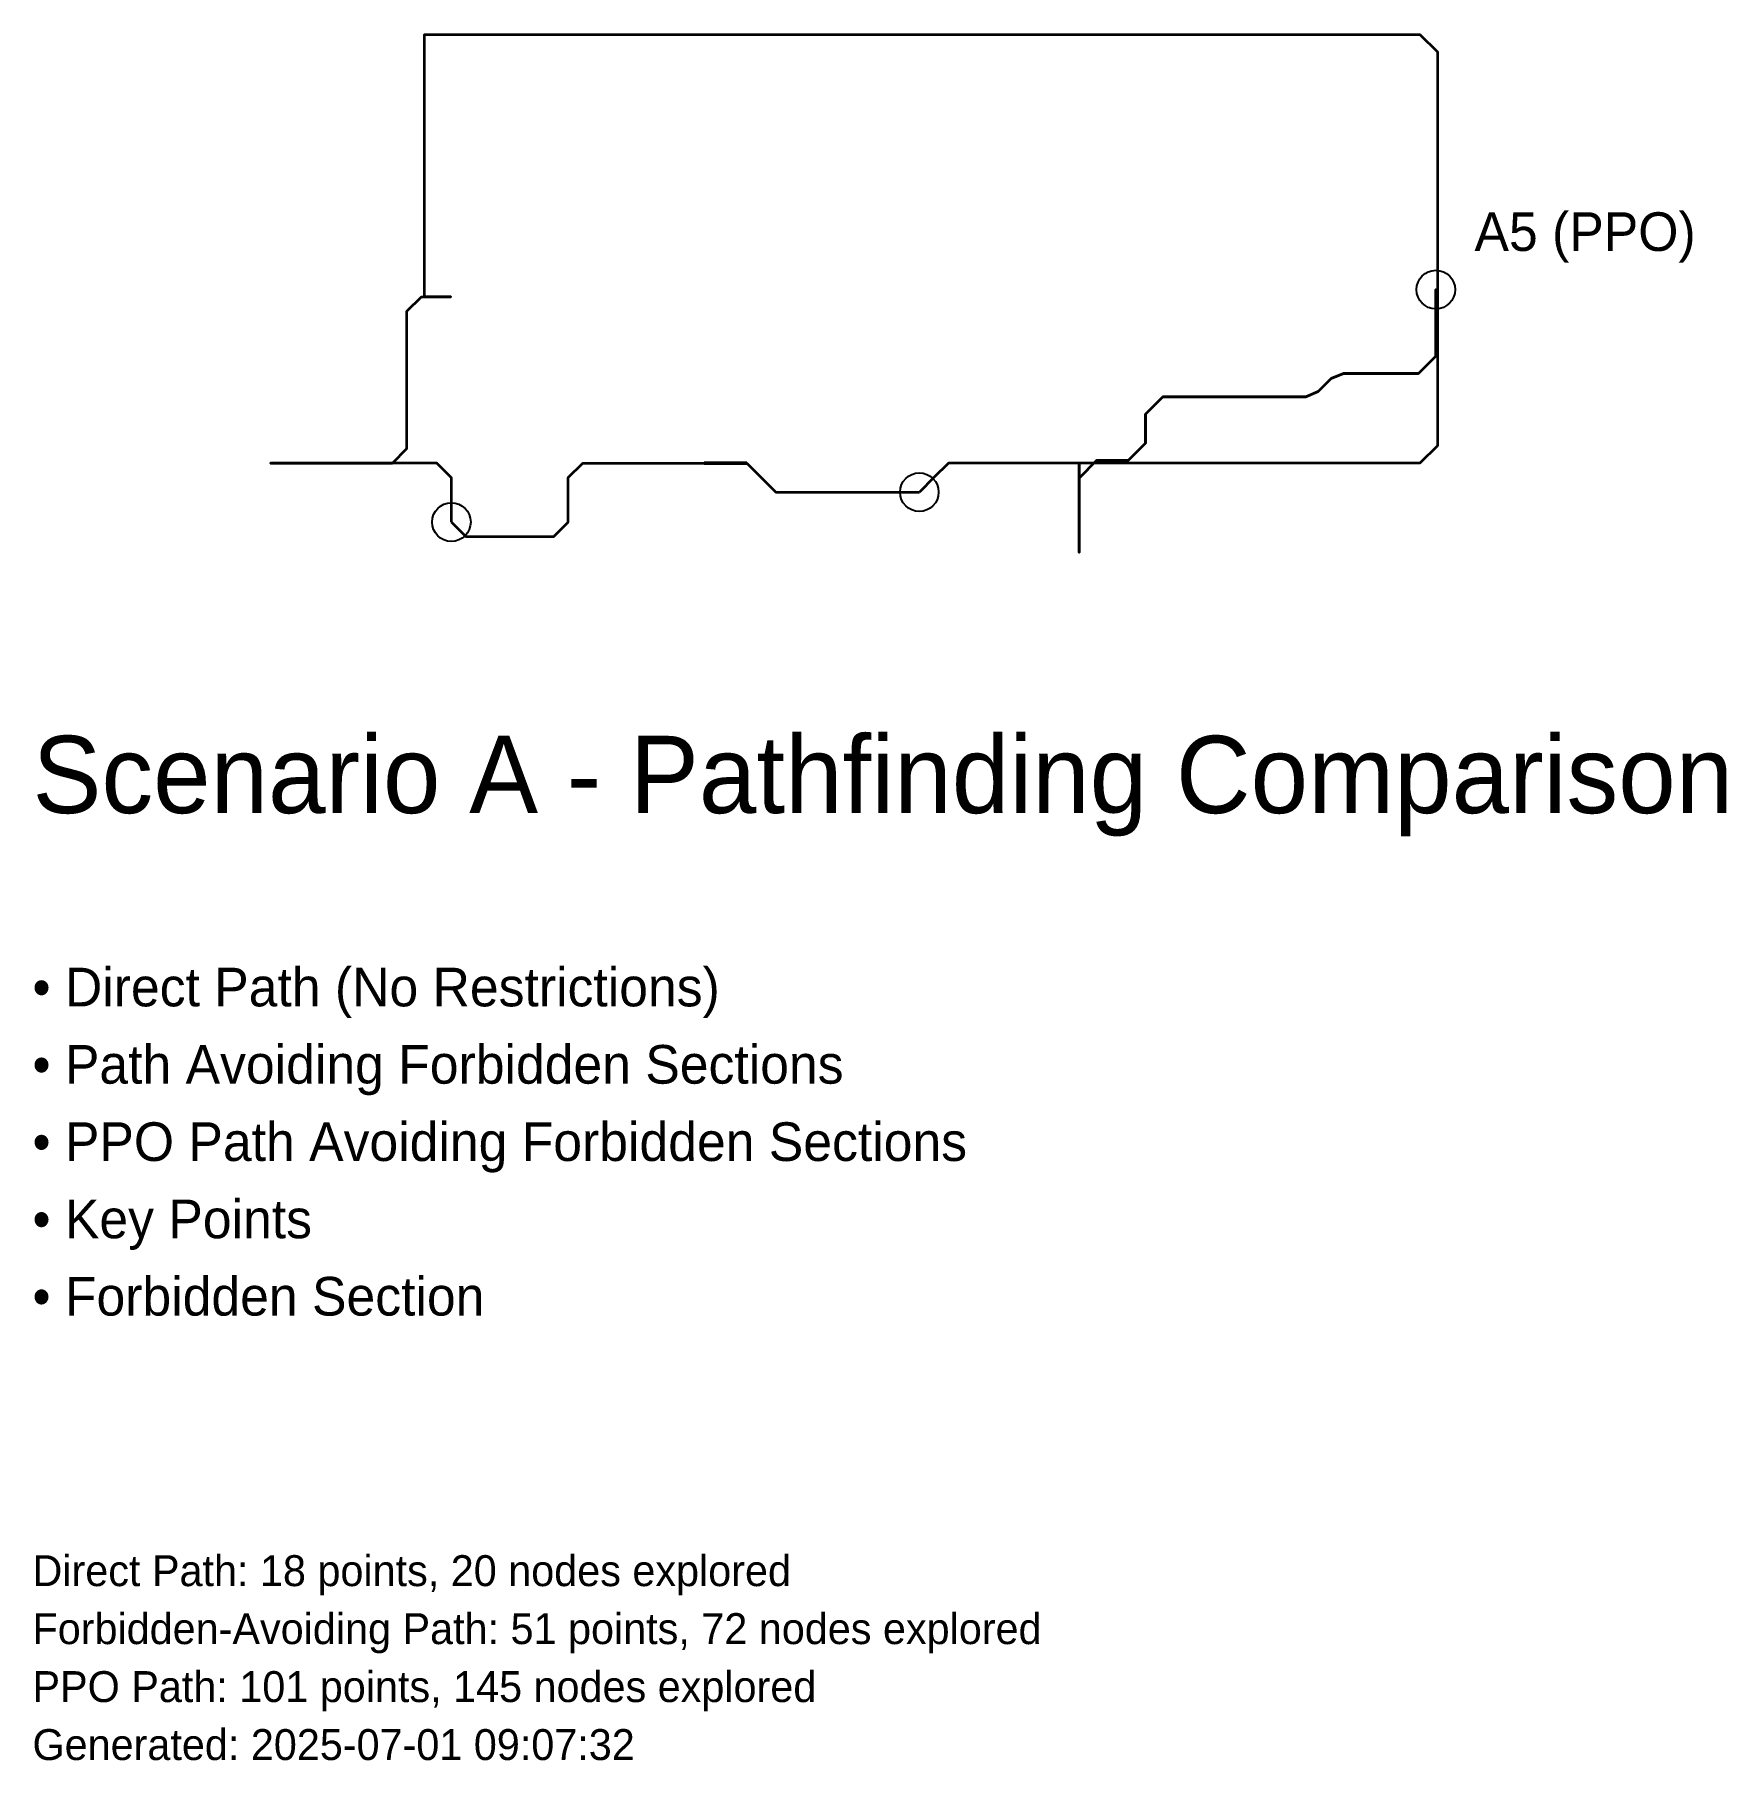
# Model space of a CAD drawing. Header units: metres. Extents: x 160.1 to 203.8, y -19.5 to 25.1.
import ezdxf

# ---------------------------------------------------------------- set-up
doc = ezdxf.new("R2010")
doc.units = ezdxf.units.M
for name, color, linetype in [('DIRECT_PATH', 3, 'Continuous'), ('FORBIDDEN_AVOID_PATH', 1, 'Continuous'), ('FORBIDDEN_SECTION', 2, 'Continuous'), ('POINTS', 5, 'Continuous'), ('PPO_PATH', 6, 'Continuous'), ('TEXT', 7, 'Continuous')]:
    doc.layers.add(name, color=color, linetype=linetype)

msp = doc.modelspace()

# ---------------------------------------------------------------- linework, layer by layer
at = {"layer": 'DIRECT_PATH', "lineweight": 35}
msp.add_polyline3d([(170.839, 12.53, 156.634), (171.215, 12.154, 156.634), (173.485, 12.154, 156.634), (173.861, 12.53, 156.634), (173.861, 12.843, 156.634), (173.861, 13.092, 156.737), (173.861, 13.126, 156.77), (173.861, 13.375, 156.874), (173.861, 13.68, 156.874), (174.237, 14.056, 156.874), (176.709, 14.056, 156.874), (176.958, 14.056, 156.977), (177.202, 14.056, 157.221), (177.381, 14.056, 157.295), (178.482, 14.056, 157.295), (178.858, 13.68, 157.295), (179.234, 13.304, 157.295), (182.946, 13.304, 157.295)], dxfattribs=at)
at = {"layer": 'FORBIDDEN_AVOID_PATH', "lineweight": 35}
msp.add_polyline3d([(170.839, 12.53, 156.634), (170.839, 13.678, 156.634), (170.463, 14.054, 156.634), (166.159, 14.054, 156.634), (168.788, 14.054, 156.634), (168.788, 14.054, 156.384), (169.139, 14.054, 156.033), (169.312, 14.054, 156.033), (169.688, 14.43, 156.033), (169.688, 17.983, 156.033), (170.064, 18.359, 156.033), (170.477, 18.359, 156.033), (170.828, 18.359, 156.384), (170.828, 18.359, 158.924), (170.516, 18.359, 158.924), (170.14, 18.359, 158.924), (170.14, 18.735, 158.924), (170.14, 23.853, 158.924), (170.14, 24.204, 159.275), (170.14, 24.204, 159.773), (170.14, 24.555, 160.124), (170.14, 24.769, 160.124), (170.14, 25.145, 160.124), (170.516, 25.145, 160.124), (189.993, 25.145, 160.124), (190.242, 25.145, 160.227), (190.561, 25.145, 160.546), (190.915, 25.145, 160.9), (191.164, 25.145, 161.003), (195.899, 25.145, 161.003), (196.35, 24.694, 161.003), (196.35, 20.447, 161.003), (196.35, 20.198, 160.9), (196.35, 20.105, 160.806), (196.35, 19.855, 160.703), (196.35, 14.507, 160.703), (195.899, 14.056, 160.703), (195.466, 14.056, 160.703), (195.115, 14.056, 160.352), (195.115, 14.056, 159.104), (194.764, 14.056, 158.753), (187.532, 14.056, 158.753), (187.081, 14.056, 158.753), (186.63, 14.056, 158.753), (186.13, 14.056, 158.753), (184.4, 14.056, 158.753), (184.049, 14.056, 158.402), (184.049, 14.056, 157.646), (183.698, 14.056, 157.295), (183.322, 13.68, 157.295), (182.946, 13.304, 157.295)], dxfattribs=at)
at = {"layer": 'FORBIDDEN_SECTION', "color": 2, "lineweight": 50}
msp.add_line((177.381, 14.056, 157.295), (178.482, 14.056, 157.295), dxfattribs=at)
at = {"layer": 'POINTS', "color": 4}
msp.add_circle((196.31, 18.545, 153.799), 0.5, dxfattribs=at)
at = {"layer": 'POINTS', "color": 5}
for centre in [(182.946, 13.304, 157.295), (170.839, 12.53, 156.634)]:
    msp.add_circle(centre, 0.5, dxfattribs=at)
at = {"layer": 'PPO_PATH', "lineweight": 35}
msp.add_polyline3d([(170.839, 12.53, 156.634), (170.839, 13.678, 156.634), (170.463, 14.054, 156.634), (166.159, 14.054, 156.634), (168.788, 14.054, 156.634), (168.788, 14.054, 156.384), (169.139, 14.054, 156.033), (169.312, 14.054, 156.033), (169.688, 14.43, 156.033), (169.688, 17.983, 156.033), (170.064, 18.359, 156.033), (170.477, 18.359, 156.033), (170.828, 18.359, 156.384), (170.828, 18.359, 158.924), (170.516, 18.359, 158.924), (170.14, 18.359, 158.924), (170.14, 18.735, 158.924), (170.14, 23.853, 158.924), (170.14, 24.204, 159.275), (170.14, 24.204, 159.773), (170.14, 24.555, 160.124), (170.14, 24.769, 160.124), (170.14, 25.145, 160.124), (170.516, 25.145, 160.124), (189.993, 25.145, 160.124), (190.242, 25.145, 160.227), (190.561, 25.145, 160.546), (190.915, 25.145, 160.9), (191.164, 25.145, 161.003), (195.899, 25.145, 161.003), (196.35, 24.694, 161.003), (196.35, 20.447, 161.003), (196.35, 20.198, 160.9), (196.35, 20.105, 160.806), (196.35, 19.855, 160.703), (196.35, 14.507, 160.703), (195.899, 14.056, 160.703), (195.466, 14.056, 160.703), (195.115, 14.056, 160.352), (195.115, 14.056, 159.104), (194.764, 14.056, 158.753), (187.532, 14.056, 158.753), (187.081, 14.056, 158.753), (187.081, 13.605, 158.753), (187.081, 12.097, 158.753), (187.081, 11.746, 158.402), (187.081, 11.746, 152.698), (187.081, 12.097, 152.347), (187.081, 13.67, 152.347), (187.532, 14.121, 152.347), (188.345, 14.121, 152.347), (188.796, 14.572, 152.347), (188.796, 15.323, 152.347), (189.247, 15.774, 152.347), (192.945, 15.774, 152.347), (193.265, 15.906, 152.347), (193.602, 16.244, 152.347), (193.922, 16.376, 152.347), (194.815, 16.376, 152.347), (195.216, 16.376, 152.748), (195.216, 16.376, 153.048), (195.567, 16.376, 153.399), (195.859, 16.376, 153.399), (196.31, 16.827, 153.399), (196.31, 17.811, 153.399), (196.31, 18.096, 153.517), (196.31, 18.26, 153.681), (196.31, 18.545, 153.799), (196.31, 18.26, 153.681), (196.31, 18.096, 153.517), (196.31, 17.811, 153.399), (196.31, 16.827, 153.399), (195.859, 16.376, 153.399), (195.567, 16.376, 153.399), (195.216, 16.376, 153.048), (195.216, 16.376, 152.748), (194.815, 16.376, 152.347), (193.922, 16.376, 152.347), (193.602, 16.244, 152.347), (193.265, 15.906, 152.347), (192.945, 15.774, 152.347), (189.247, 15.774, 152.347), (188.796, 15.323, 152.347), (188.796, 14.572, 152.347), (188.345, 14.121, 152.347), (187.532, 14.121, 152.347), (187.081, 13.67, 152.347), (187.081, 12.097, 152.347), (187.081, 11.746, 152.698), (187.081, 11.746, 158.402), (187.081, 12.097, 158.753), (187.081, 13.605, 158.753), (187.081, 14.056, 158.753), (186.63, 14.056, 158.753), (186.13, 14.056, 158.753), (184.4, 14.056, 158.753), (184.049, 14.056, 158.402), (184.049, 14.056, 157.646), (183.698, 14.056, 157.295), (183.322, 13.68, 157.295), (182.946, 13.304, 157.295)], dxfattribs=at)

# ---------------------------------------------------------------- texts
at = {"layer": 'TEXT'}
msp.add_text('A5 (PPO)', height=1, dxfattribs=at).set_placement((197.31, 19.545, 153.799))
at = {"layer": 'TEXT', "color": 7}
msp.add_text('Scenario A - Pathfinding Comparison', height=2, dxfattribs=at).set_placement((160, 5, 150))
at = {"layer": 'TEXT', "color": 3}
msp.add_text('• Direct Path (No Restrictions)', height=1, dxfattribs=at).set_placement((160, 0, 150))
at = {"layer": 'TEXT', "color": 1}
msp.add_text('• Path Avoiding Forbidden Sections', height=1, dxfattribs=at).set_placement((160, -2, 150))
at = {"layer": 'TEXT', "color": 6}
msp.add_text('• PPO Path Avoiding Forbidden Sections', height=1, dxfattribs=at).set_placement((160, -4, 150))
at = {"layer": 'TEXT', "color": 5}
msp.add_text('• Key Points', height=1, dxfattribs=at).set_placement((160, -6, 150))
at = {"layer": 'TEXT', "color": 2}
msp.add_text('• Forbidden Section', height=1, dxfattribs=at).set_placement((160, -8, 150))
at = {"layer": 'TEXT', "color": 4}
for s, p in [('Direct Path: 18 points, 20 nodes explored', (160, -15, 150)), ('Forbidden-Avoiding Path: 51 points, 72 nodes explored', (160, -16.5, 150)), ('PPO Path: 101 points, 145 nodes explored', (160, -18, 150)), ('Generated: 2025-07-01 09:07:32', (160, -19.5, 150))]:
    msp.add_text(s, height=0.8, dxfattribs=at).set_placement(p)

doc.saveas('drawing.dxf')
